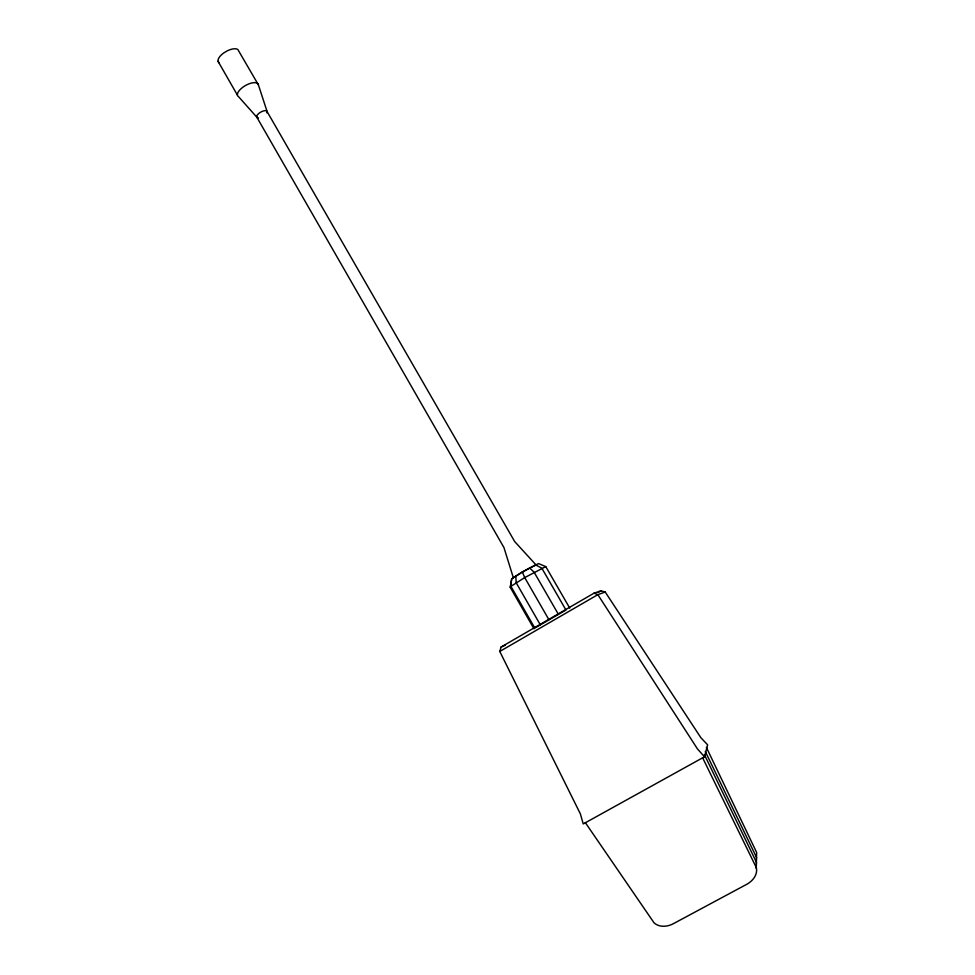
<?xml version="1.0" encoding="UTF-8"?>
<svg xmlns="http://www.w3.org/2000/svg" width="975" height="975" viewBox="0 0 975 975"><rect width="100%" height="100%" fill="white"/><g stroke="black" fill="none" stroke-linecap="round" stroke-linejoin="round"><path stroke-width="1.46" d="M569.741 608.107L545.756 566.609L538.529 563.574L522.332 571.972L511.741 578.748L510.278 587.389L533.995 628.826M510.278 587.389L511.741 578.748M756.442 858.268L756.673 852.54L706.388 747.411M756.332 863.362L756.576 857.537L705.291 751.481M756.234 868.311L756.478 862.388L704.413 754.687M704.474 756.795L707.643 744.839L700.879 737.722L605.231 592.032L600.99 590.813L594.043 593.166L501.101 647.034L499.773 651.458L580.369 813.881L583.245 823.936L704.474 756.795L697.442 748.885L597.846 594.653L594.043 593.166M535.494 564.805L541.856 568.23L565.975 610.021L534.812 628.071L510.924 586.353L524.721 577.59L545.756 566.609M598.37 592.337L600.99 590.813M499.773 651.458L597.846 594.653L605.231 592.032M501.101 647.034L505.099 645.34M529.559 567.877L534.142 572.252L558.334 614.238M536.262 565.171L514.69 541.564L267.138 111.674L258.399 84.862L237.803 49.445A11.749 5.338 -29.9 0 0 227.443 50.737L223.482 53.113A11.749 5.338 -29.9 0 0 218.047 61.328L237.425 95.136M257.193 117.622L238.607 96.732A11.797 5.058 -29.9 0 1 244.957 85.824A11.797 5.058 -29.9 0 1 258.399 84.862M218.047 61.328L219.277 63.009M585.317 822.62L654.018 922.789C659.234 927.664 667.485 926.872 673.372 923.691L746.704 884.325C752.578 881.217 757.916 874.721 756.368 867.713L702.561 757.672M548.876 619.637L524.721 577.59L522.332 571.972M256.632 116.854L503.953 547.572L513.435 578.029M540.247 624.719L516.202 582.77L515.787 575.957M514.8 576.92A13.26 0.78 -29.9 0 1 520.674 573.154M521.735 572.52A13.26 0.78 -29.9 0 1 535.957 565M258.473 117.877A5.911 2.425 -29.9 0 1 257.461 114.782A5.911 2.425 -29.9 0 1 264.152 110.772A5.911 2.425 -29.9 0 1 266.882 112.844"/></g></svg>
